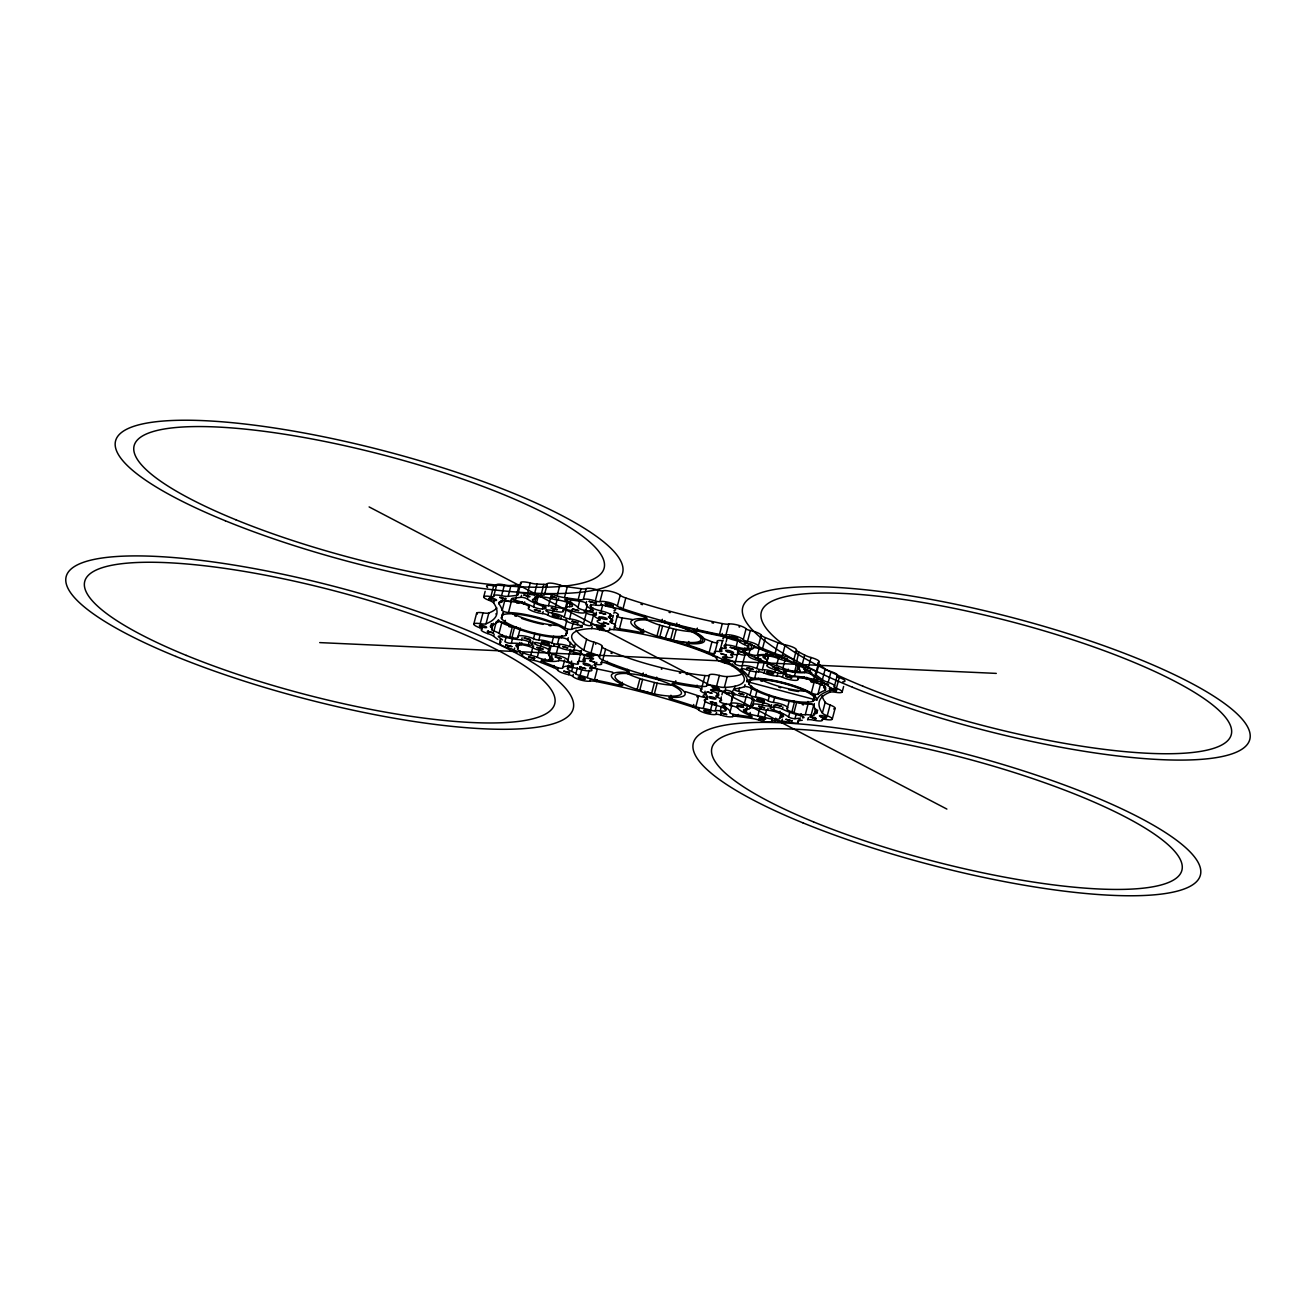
<?xml version="1.0" encoding="UTF-8"?>
<svg xmlns="http://www.w3.org/2000/svg" width="1316" height="1316" viewBox="0 0 1316 1316"><rect width="100%" height="100%" fill="white"/><g stroke="black" fill="none" stroke-linecap="round" stroke-linejoin="round"><path stroke-width="1.5" d="M750.91 678.546L750.383 680.569A9.557 2.122 14.6 0 0 749.89 681.112L749.034 683.448A9.557 2.122 14.6 0 0 749.084 684.139A34.265 7.583 14.6 0 0 778.99 697.974A34.265 7.583 14.6 0 0 813.091 701.214A9.557 2.122 14.6 0 0 813.617 700.704A190.425 42.194 14.6 0 1 814.555 698.154L815.262 695.44M502.383 615.296L501.445 617.846A9.557 2.122 14.6 0 0 501.544 618.52A34.265 7.583 14.6 0 0 531.796 632.354A34.265 7.583 14.6 0 0 565.617 635.431A9.557 2.122 14.6 0 0 566.11 634.888A94.818 21.007 14.6 0 1 566.966 632.552A9.557 2.122 14.6 0 0 566.916 631.861A34.265 7.583 14.6 0 0 537.01 618.026A34.265 7.583 14.6 0 0 502.909 614.786A9.557 2.122 14.6 0 0 502.383 615.296A190.425 42.194 14.6 0 1 501.445 617.846L502.515 613.782M497.81 639.477L493.615 636.237A9.557 2.122 14.6 0 0 487.792 633.588A9.557 2.122 14.6 0 1 481.705 629.262A3.816 0.855 14.6 0 0 479.6 627.65A9.557 2.122 14.6 0 1 473.793 624.113L476.606 613.289M473.793 624.113A9.557 2.122 14.6 0 1 480.192 623.685A9.557 2.122 14.6 0 0 486.015 623.8A184.684 40.911 14.6 0 0 493.615 602.925A9.557 2.122 14.6 0 0 488.746 600.195A9.557 2.122 14.6 0 1 483.762 596.74L485.16 591.328M480.192 623.685L483.005 612.861A9.557 2.122 14.6 0 0 488.845 612.976A184.684 40.911 14.6 0 0 496.905 608.008M479.6 627.65L480.126 625.61M488.746 600.195L489.272 598.155M481.705 629.262L482.248 627.239M483.762 596.74A9.557 2.122 14.6 0 1 490.884 596.641L493.697 585.817A3.816 0.855 14.6 0 0 496.527 585.505A9.557 2.122 14.6 0 1 504.406 584.88A9.557 2.122 14.6 0 0 510.953 585.521L519.277 584.617A9.557 2.122 14.6 0 0 520.527 584.32M486.015 623.8L488.845 612.976M490.884 596.641A3.816 0.855 14.6 0 0 493.697 596.329L496.527 585.505M493.615 602.925L494.158 600.886M487.792 633.588L488.499 630.89M575.108 644.462L574.582 646.501A3.816 0.855 14.6 0 1 573.776 647.291A3.816 0.855 14.6 0 1 569.499 646.386A9.557 2.122 14.6 0 0 557.458 644.166A3.816 0.855 14.6 0 1 551.93 642.981A9.557 2.122 14.6 0 0 538.836 639.987A3.816 0.855 14.6 0 1 533.506 638.737A9.557 2.122 14.6 0 0 522.847 635.776A9.557 2.122 14.6 0 0 518.043 636.862A9.557 2.122 14.6 0 1 511.842 637.75L509.637 637.339A9.557 2.122 14.6 0 1 499.011 633.424A9.557 2.122 14.6 0 0 493.911 630.973A3.816 0.855 14.6 0 1 491.789 629.361A9.557 2.122 14.6 0 0 491.329 627.518A9.557 2.122 14.6 0 1 490.917 625.676L491.444 623.636M491.329 627.518L492.2 624.146M491.789 629.361L493.385 623.258M582.165 625.067L581.639 627.09A94.818 21.007 14.6 0 0 571.489 629.328A3.816 0.855 14.6 0 1 568.446 629.147A3.816 0.855 14.6 0 1 564.926 627.896A38.082 8.439 14.6 0 0 508.486 612.549A3.816 0.855 14.6 0 1 504.571 611.759A3.816 0.855 14.6 0 1 502.202 610.427A190.425 42.194 14.6 0 0 498.896 603.748L499.422 601.708M493.697 596.329A9.557 2.122 14.6 0 1 501.577 595.704L504.406 584.88M498.896 603.748A9.557 2.122 14.6 0 1 500.458 602.415L500.985 600.392M493.911 630.973L496.379 621.497M500.458 602.415A9.557 2.122 14.6 0 0 502.07 601.132L502.597 599.109M493.615 636.237L494.142 634.213M490.917 625.676A190.425 42.194 14.6 0 0 498.073 621.777L498.6 619.737M502.202 610.427L504.67 600.951M502.07 601.132A3.816 0.855 14.6 0 1 504.883 600.82L505.591 598.106M501.544 618.52L503.09 612.582M502.909 614.786L503.436 612.763M501.577 595.704A9.557 2.122 14.6 0 0 508.14 596.345L510.953 585.521M499.011 633.424L501.824 622.6A9.557 2.122 14.6 0 0 497.547 620.445M517.32 651.765L514.145 650.071A9.557 2.122 14.6 0 0 507.828 647.686A9.557 2.122 14.6 0 1 500.162 642.833A9.557 2.122 14.6 0 0 499.866 641.007L500.409 638.984M574.582 646.501A94.818 21.007 14.6 0 1 567.706 639.74A3.816 0.855 14.6 0 0 565.074 638.408A3.816 0.855 14.6 0 0 561.34 637.734A38.082 8.439 14.6 0 1 504.653 623.06L505.36 620.362M504.883 600.82A9.557 2.122 14.6 0 0 510.707 601.28L511.25 599.241M500.162 642.833L500.689 640.793M502.548 639.938L498.501 636.812A3.816 0.855 14.6 0 1 502.219 636.5L502.564 635.151M508.486 612.549L511.299 601.725A38.082 8.439 14.6 0 1 523.061 602.81M508.14 596.345L516.464 595.441L519.277 584.617M544.61 608.716L542.537 608.93A5.741 1.267 14.6 0 1 533.572 606.906A27.554 6.103 14.6 0 0 515.395 600.293L516.267 596.905M532.931 641.254L532.223 643.968A5.741 1.267 14.6 0 1 528.325 644.873A27.554 6.103 14.6 0 0 511.315 643.36A3.816 0.855 14.6 0 1 507.976 642.932A3.816 0.855 14.6 0 1 504.883 641.682L506.298 636.27M516.464 595.441A9.557 2.122 14.6 0 0 517.912 594.092L520.725 583.268A9.557 2.122 14.6 0 1 530.266 582.972A9.557 2.122 14.6 0 0 537.043 584.057L543.821 584.37A9.557 2.122 14.6 0 0 547.324 583.745A9.557 2.122 14.6 0 1 559.909 585.044A9.557 2.122 14.6 0 0 567.328 586.804L580.998 588.713A9.557 2.122 14.6 0 0 586.13 588.597A9.557 2.122 14.6 0 1 598.106 590.127A3.816 0.855 14.6 0 0 602.777 590.785A9.557 2.122 14.6 0 1 611.693 591.608A9.557 2.122 14.6 0 1 620.198 595.21A9.557 2.122 14.6 0 0 625.807 597.974A184.684 40.911 14.6 0 0 722.32 623.603A9.557 2.122 14.6 0 0 728.784 624.047A9.557 2.122 14.6 0 1 738.177 625.182A9.557 2.122 14.6 0 1 746.073 628.818A3.816 0.855 14.6 0 0 750.35 630.529A9.557 2.122 14.6 0 1 761.224 635.085A9.557 2.122 14.6 0 0 765.386 637.651L777.92 642.702A9.557 2.122 14.6 0 0 785.191 644.84A9.557 2.122 14.6 0 1 796.427 649.874A9.557 2.122 14.6 0 0 798.911 652.078L804.685 655.105A9.557 2.122 14.6 0 0 811.001 657.49A9.557 2.122 14.6 0 1 818.651 662.343A9.557 2.122 14.6 0 0 818.947 664.169L816.134 674.993L822.385 679.763A9.557 2.122 14.6 0 0 828.208 682.412A9.557 2.122 14.6 0 1 834.295 686.738A3.816 0.855 14.6 0 0 836.4 688.35A9.557 2.122 14.6 0 1 842.207 691.887L843.622 686.475M501.824 622.6A9.557 2.122 14.6 0 0 512.45 626.515L509.637 637.339A23.737 5.264 14.6 0 0 511.842 637.75L514.671 626.91M507.828 647.686L508.354 645.663M515.395 600.293A3.816 0.855 14.6 0 1 512.533 598.237L521.021 597.316L521.547 595.293M511.315 643.36L512.895 637.273M522.419 601.84L522.057 603.189A9.557 2.122 14.6 0 0 510.707 601.28M524.673 601.905L524.146 603.929A9.557 2.122 14.6 0 1 528.687 607.663A9.557 2.122 14.6 0 0 531.911 610.871A9.557 2.122 14.6 0 0 542.653 613.601A3.816 0.855 14.6 0 1 547.884 615.148A9.557 2.122 14.6 0 0 560.649 619.014A3.816 0.855 14.6 0 1 565.979 620.724A9.557 2.122 14.6 0 0 577.379 624.722A3.816 0.855 14.6 0 1 581.508 626.038A3.816 0.855 14.6 0 1 581.639 627.09M517.912 594.092A9.557 2.122 14.6 0 1 527.436 593.796L530.266 582.972M514.145 650.071L514.671 648.048M545.778 605.969L545.071 608.666A5.741 1.267 14.6 0 0 542.455 606.051A27.554 6.103 14.6 0 1 527.436 599.043L527.963 597.02M518.043 636.862L520.346 628.061M519.82 651.058L519.524 650.894A9.557 2.122 14.6 0 1 517.764 648.525A9.557 2.122 14.6 0 0 516.941 646.732L517.649 644.018M517.764 648.525L518.817 644.462M528.687 607.663L529.213 605.623M519.902 642.537L519.376 644.56A9.557 2.122 14.6 0 0 516.941 646.732M502.219 636.5A27.554 6.103 14.6 0 0 521.58 639.856L522.107 637.816M521.778 642.685L521.251 644.708A23.737 5.264 14.6 0 0 519.376 644.56L521.251 644.708A9.557 2.122 14.6 0 1 533.095 648.015A9.557 2.122 14.6 0 0 539.478 650.318A10.512 2.336 14.6 0 1 549.085 655.335A9.557 2.122 14.6 0 0 551.091 657.441A9.557 2.122 14.6 0 1 550.828 660.188L549.216 660.171A9.557 2.122 14.6 0 1 537.29 657.358A9.557 2.122 14.6 0 0 530.71 655.302A9.557 2.122 14.6 0 1 522.896 652.654L522.797 652.604M527.436 593.796A9.557 2.122 14.6 0 0 534.23 594.881L537.043 584.057M520.445 651.058L519.919 653.098A9.557 2.122 14.6 0 1 522.386 655.302A9.557 2.122 14.6 0 0 533.622 660.336A9.557 2.122 14.6 0 1 540.909 662.474L553.444 667.525A9.557 2.122 14.6 0 1 557.589 670.091A9.557 2.122 14.6 0 0 568.463 674.631A3.816 0.855 14.6 0 1 572.756 676.358A9.557 2.122 14.6 0 0 580.652 679.994A9.557 2.122 14.6 0 0 590.045 681.129A9.557 2.122 14.6 0 1 596.51 681.573A184.684 40.911 14.6 0 1 693.006 707.202A9.557 2.122 14.6 0 1 698.631 709.949A9.557 2.122 14.6 0 0 707.12 713.568A9.557 2.122 14.6 0 0 716.036 714.391A3.816 0.855 14.6 0 1 720.707 715.049A9.557 2.122 14.6 0 0 732.683 716.578A9.557 2.122 14.6 0 1 737.815 716.463L751.502 718.371A9.557 2.122 14.6 0 1 758.921 720.132A9.557 2.122 14.6 0 0 771.505 721.431A9.557 2.122 14.6 0 1 775.009 720.806L781.77 721.119A9.557 2.122 14.6 0 1 788.564 722.204A9.557 2.122 14.6 0 0 798.088 721.908A9.557 2.122 14.6 0 1 799.536 720.559L800.243 717.845M571.687 602.284L571.16 604.324A9.557 2.122 14.6 0 1 569.548 606.709A9.557 2.122 14.6 0 0 566.505 607.466A10.512 2.336 14.6 0 1 555.27 606.956A9.557 2.122 14.6 0 0 548.476 605.755A9.557 2.122 14.6 0 1 536.533 602.744L534.888 601.955A9.557 2.122 14.6 0 1 534.312 599.01L534.855 596.971M533.572 606.906L536.286 596.543M534.312 599.01A9.557 2.122 14.6 0 0 536.188 597.908L536.714 595.885M522.386 655.302L522.913 653.279M538.112 596.658L536.533 602.744A23.737 5.264 14.6 0 1 534.888 601.955M534.23 594.881L540.991 595.194L543.821 584.37M528.325 644.873L529.558 640.135M530.414 642.603L530.726 640.415M540.991 595.194A9.557 2.122 14.6 0 0 544.495 594.569L547.324 583.745M533.506 638.737L534.921 633.325M542.455 606.051L542.817 604.686M542.537 608.93L543.113 606.232M530.71 655.302L533.013 646.501M533.095 648.015L533.622 645.991M542.653 613.601L543.179 611.562M533.622 660.336L534.148 658.296M538.836 639.987L540.251 634.575M548.476 605.755L550.762 596.954M536.188 597.908A9.557 2.122 14.6 0 1 539.198 596.822L543.163 597.003A9.557 2.122 14.6 0 1 551.355 598.599L552.062 595.901M547.884 615.148L548.591 612.45M537.29 657.358L539.395 649.249M534.444 643.573A4.787 1.053 14.6 0 1 535.546 642.57A4.787 1.053 14.6 0 1 541.057 643.82L541.583 641.78M539.478 650.318L540.021 648.278M549.693 653.032L549.298 652.818A5.741 1.267 14.6 0 1 548.443 651.223A9.557 2.122 14.6 0 0 540.777 646.271L541.649 642.882M566.571 603.55L564.975 609.637L566.193 609.703A5.741 1.267 14.6 0 1 572.016 610.937A9.557 2.122 14.6 0 0 584.995 612.335A7.649 1.694 14.6 0 1 589.223 611.94L589.65 612.006A4.787 1.053 14.6 0 1 595.21 613.618A4.787 1.053 14.6 0 1 595.704 615.049A9.557 2.122 14.6 0 0 598.566 618.717A3.816 0.855 14.6 0 1 599.356 620.214A9.557 2.122 14.6 0 0 603.09 624.606A3.816 0.855 14.6 0 1 605.376 626.202A3.816 0.855 14.6 0 1 601.313 625.857A9.557 2.122 14.6 0 0 590.851 625.38A3.816 0.855 14.6 0 1 587.479 625.396A3.816 0.855 14.6 0 1 583.531 623.718A9.557 2.122 14.6 0 0 569.581 618.865A3.816 0.855 14.6 0 1 564.235 617.155A9.557 2.122 14.6 0 0 552.243 613.075L553.131 609.686M544.495 594.569A9.557 2.122 14.6 0 1 557.079 595.868L559.909 585.044M546.995 610.032A7.649 1.694 14.6 0 1 553.641 610.904L554.168 608.88M540.909 662.474L541.616 659.76M555.27 606.956L557.211 599.52M551.355 598.599A9.557 2.122 14.6 0 0 558.132 600.08L558.658 598.056M572.131 663.971L571.605 666.011A27.554 6.103 14.6 0 0 562.574 668.067A3.816 0.855 14.6 0 1 556.865 667.327L544.067 662.178A3.816 0.855 14.6 0 1 542.505 660.994A3.816 0.855 14.6 0 1 544.66 660.797L545.186 658.773M548.443 651.223L549.858 645.811M549.265 652.802L551.207 645.366M551.93 642.981L553.691 636.22M549.085 655.335L549.611 653.312M557.079 595.868A9.557 2.122 14.6 0 0 564.498 597.629L567.328 586.804M550.285 656.125L549.216 660.171A23.737 5.264 14.6 0 0 550.828 660.188L551.881 656.125M541.057 643.82A9.557 2.122 14.6 0 0 553.658 646.255L554.184 644.231M560.649 619.014L561.356 616.316M551.091 657.441L551.799 654.726M553.641 610.904A9.557 2.122 14.6 0 0 563.248 610.542L563.774 608.518M592.661 607.548L592.134 609.571A5.741 1.267 14.6 0 1 590.144 611.117L585.834 610.525A5.741 1.267 14.6 0 1 577.938 607.663A27.554 6.103 14.6 0 0 566.489 600.82L567.196 598.106M566.505 607.466L567.92 602.054M564.235 617.155L566.538 608.37M557.458 644.166L559.218 637.388M571.062 662.754L570.799 662.655A7.649 1.694 14.6 0 1 567.558 660.27A9.557 2.122 14.6 0 0 555.928 655.138L558.395 645.663M570.535 600.836L569.844 603.55A23.737 5.264 14.6 0 1 571.16 604.324L569.844 603.55A9.557 2.122 14.6 0 0 558.132 600.08M553.444 667.525L553.97 665.501M561.34 637.734L561.866 635.71M565.979 620.724L566.522 618.701M569.548 606.709L570.437 603.337M553.658 646.255A3.816 0.855 14.6 0 1 559.185 647.439L559.711 645.399M564.926 627.896L566.851 620.445M544.66 660.797A27.554 6.103 14.6 0 0 558.626 660.714L559.152 658.674M569.581 618.865L571.868 610.065M565.617 635.431L566.851 630.693M572.016 610.937L572.542 608.913M567.673 629.854L566.11 634.888L566.966 632.552M557.589 670.091L558.116 668.067M567.706 639.74L568.232 637.717M564.498 597.629L578.185 599.537L580.998 588.713M571.489 629.328L573.085 623.241M577.938 607.663L579.698 600.886M562.574 668.067L564.696 659.958M569.499 646.386L570.552 642.323M567.459 662.343L570.371 649.446A7.649 1.694 14.6 0 0 573.595 651.815L574.105 652.029A4.787 1.053 14.6 0 0 580.948 653.246M578.185 599.537A9.557 2.122 14.6 0 0 583.317 599.422L586.13 588.597M577.379 624.722L578.086 622.024M568.578 665.09L567.87 667.804A9.557 2.122 14.6 0 0 571.621 671.407A9.557 2.122 14.6 0 1 575.816 673.808A3.816 0.855 14.6 0 0 580.093 675.536A9.557 2.122 14.6 0 1 587.216 677.674A9.557 2.122 14.6 0 0 594.487 679.846A190.425 42.194 14.6 0 1 619.342 685.192A3.816 0.855 14.6 0 0 622.567 685.439A3.816 0.855 14.6 0 0 621.761 684.304L622.287 682.28M569.367 665.518L568.841 667.541A23.737 5.264 14.6 0 0 567.87 667.804L568.841 667.541A9.557 2.122 14.6 0 1 579.895 669.219A9.557 2.122 14.6 0 0 590.144 670.979A9.557 2.122 14.6 0 0 590.44 668.528L590.966 666.488M559.185 647.439A9.557 2.122 14.6 0 0 573.891 650.186L574.418 648.146M592.134 609.571A27.554 6.103 14.6 0 1 586.081 603.518L586.607 601.478M571.605 666.011A5.741 1.267 14.6 0 0 570.963 663.774L571.67 661.06M573.611 653.624L573.167 652.703M568.463 674.631L569.17 671.933M584.995 612.335L585.702 609.637M585.834 610.525L587.43 604.439M583.531 623.718L586.344 612.894A9.557 2.122 14.6 0 0 584.074 611.298M571.621 671.407L572.855 666.669M590.785 604.258L590.884 606.972A9.557 2.122 14.6 0 0 601.099 610.953A9.557 2.122 14.6 0 1 610.723 614.457A9.557 2.122 14.6 0 1 609.324 616.628A3.816 0.855 14.6 0 0 609.637 617.961A9.557 2.122 14.6 0 1 610.64 621.3A3.816 0.855 14.6 0 0 611.43 622.797A9.557 2.122 14.6 0 1 614.605 626.416A3.816 0.855 14.6 0 0 615.197 627.567A3.816 0.855 14.6 0 0 619.441 628.818A94.818 21.007 14.6 0 1 640.892 632.486A3.816 0.855 14.6 0 0 643.771 632.585A3.816 0.855 14.6 0 0 642.718 631.433A38.082 8.439 14.6 0 1 645.613 618.783L646.14 616.76M572.756 676.358L573.283 674.335M591.41 604.932L590.884 606.972A23.737 5.264 14.6 0 1 590.259 606.298A9.557 2.122 14.6 0 1 595.753 605.146A9.557 2.122 14.6 0 0 600.787 605.179A3.816 0.855 14.6 0 1 605.475 605.837A9.557 2.122 14.6 0 0 612.746 607.531A9.557 2.122 14.6 0 1 620.181 609.259A190.425 42.194 14.6 0 0 644.198 616.891A3.816 0.855 14.6 0 1 647.011 618.24A3.816 0.855 14.6 0 1 645.613 618.783M590.144 611.117L591.197 607.054M571.292 662.853A4.787 1.053 14.6 0 0 576.803 664.152A4.787 1.053 14.6 0 0 578.168 663.231L579.747 657.145M580.109 655.779L581.557 650.334M575.816 673.808L577.395 667.722M583.317 599.422A9.557 2.122 14.6 0 1 595.293 600.951L598.106 590.127M732.732 663.873L732.206 665.912A89.077 19.74 14.6 0 1 724.376 687.413A9.557 2.122 14.6 0 1 716.562 686.261A9.557 2.122 14.6 0 0 706.643 685.8A9.557 2.122 14.6 0 1 702.152 686.393A89.077 19.74 14.6 0 1 602.777 660.023A9.557 2.122 14.6 0 1 599.471 657.358A9.557 2.122 14.6 0 0 590.999 652.933A9.557 2.122 14.6 0 1 583.794 650.088L586.607 639.263A89.077 19.74 14.6 0 1 576.03 630.101M595.753 605.146L596.444 602.432M590.851 625.38L593.68 614.556A9.557 2.122 14.6 0 1 595.605 613.766M579.895 669.219L580.603 666.505M578.168 663.231A9.557 2.122 14.6 0 1 582.955 661.586L584.732 654.809M583.794 650.088A89.077 19.74 14.6 0 1 591.624 628.587L592.151 626.564M580.093 675.536L581.688 669.449M595.704 615.049L596.411 612.335M595.293 600.951A3.816 0.855 14.6 0 0 599.964 601.609L602.777 590.785M582.955 661.586A3.816 0.855 14.6 0 0 584.6 660.731L585.143 658.707M600.787 605.179L601.33 603.156M598.566 618.717L599.093 616.694M601.099 610.953L602.695 604.866M599.356 620.214L599.882 618.191M584.6 660.731A9.557 2.122 14.6 0 1 590.604 658.921A3.816 0.855 14.6 0 0 593.549 658.724A3.816 0.855 14.6 0 0 589.963 657.029L590.489 655.006M590.999 652.933L593.812 642.093A9.557 2.122 14.6 0 1 586.607 639.263M590.604 658.921L591.312 656.223M591.624 628.587A9.557 2.122 14.6 0 1 599.438 629.739L600.145 627.041M605.475 605.837L606.183 603.139M587.216 677.674L589.157 670.222M601.313 625.857L602.004 623.142M590.44 668.528A3.816 0.855 14.6 0 1 591.591 667.574L592.118 665.534M603.09 624.606L603.797 621.909M590.045 681.129L590.571 679.105M591.591 667.574A9.557 2.122 14.6 0 0 594.618 665.304L595.145 663.28M594.618 665.304A3.816 0.855 14.6 0 1 596.263 664.448L596.79 662.425M609.324 616.628L610.032 613.93M599.471 657.358L602.284 646.534A9.557 2.122 14.6 0 0 593.812 642.093M609.637 617.961L610.344 615.263M612.746 607.531L613.453 604.817M594.487 679.846L597.316 669.005A190.425 42.194 14.6 0 1 612.795 672.246M610.64 621.3L611.167 619.26M599.438 629.739A9.557 2.122 14.6 0 0 609.357 630.2L609.884 628.16M611.43 622.797L611.956 620.757M612.664 618.059L613.371 615.345M613.898 613.322L614.243 611.973A9.557 2.122 14.6 0 1 617.418 615.592A3.816 0.855 14.6 0 0 618.026 616.743A3.816 0.855 14.6 0 0 622.254 617.977A94.818 21.007 14.6 0 1 632.782 619.606M596.51 681.573L597.036 679.55M596.263 664.448A9.557 2.122 14.6 0 0 601.28 663.001L601.807 660.977M602.777 660.023L605.607 649.199A9.557 2.122 14.6 0 1 602.284 646.534M816.134 674.993A9.557 2.122 14.6 0 1 815.838 673.167A9.557 2.122 14.6 0 0 808.172 668.314A9.557 2.122 14.6 0 1 801.855 665.929L796.279 663.001A9.557 2.122 14.6 0 1 793.614 660.698A9.557 2.122 14.6 0 0 782.378 655.664A9.557 2.122 14.6 0 1 775.091 653.526L762.556 648.475A9.557 2.122 14.6 0 1 758.411 645.909A9.557 2.122 14.6 0 0 747.537 641.369A3.816 0.855 14.6 0 1 743.244 639.642A9.557 2.122 14.6 0 0 735.348 636.006A9.557 2.122 14.6 0 0 725.955 634.871A9.557 2.122 14.6 0 1 719.49 634.427A184.684 40.911 14.6 0 1 622.994 608.798A9.557 2.122 14.6 0 1 617.369 606.051L620.198 595.21M609.357 630.2A9.557 2.122 14.6 0 1 613.848 629.607L614.391 627.567M614.605 626.416L615.131 624.393M615.296 623.718L617.418 615.592M620.181 609.259L620.708 607.235M621.761 684.304A38.082 8.439 14.6 0 1 627.781 672.492A3.816 0.855 14.6 0 0 629.41 672.048A3.816 0.855 14.6 0 0 626.975 670.732A94.818 21.007 14.6 0 1 606.857 663.379L607.383 661.356M622.994 608.798L625.807 597.974M619.441 628.818L622.254 617.977M619.342 685.192L620.05 682.494M626.975 670.732L627.321 669.383M627.781 672.492L628.308 670.453M644.198 616.891L644.56 615.526M640.892 632.486L641.599 629.772M642.718 631.433L643.244 629.41M637.109 689.42A34.265 7.583 14.6 0 1 615.164 675.947A34.265 7.583 14.6 0 1 642.553 675.667A9.557 2.122 14.6 0 1 645.399 676.358A94.818 21.007 14.6 0 0 656.19 679.221A9.557 2.122 14.6 0 1 659.003 680.027A34.265 7.583 14.6 0 1 681.375 693.532A34.265 7.583 14.6 0 1 654.365 693.993A9.557 2.122 14.6 0 1 651.634 693.335A190.425 42.194 14.6 0 0 639.79 690.193A9.557 2.122 14.6 0 1 637.109 689.42L639.938 678.579A34.265 7.583 14.6 0 1 626.58 673.2M642.553 675.667L643.244 672.953M639.938 678.579A9.557 2.122 14.6 0 0 642.603 679.369L639.79 690.193L651.634 693.335L654.447 682.51A9.557 2.122 14.6 0 0 657.178 683.168A34.265 7.583 14.6 0 0 673.858 685.274M645.399 676.358L645.942 674.335M656.997 635.973A34.265 7.583 14.6 0 1 634.625 622.468A34.265 7.583 14.6 0 1 661.635 622.007A9.557 2.122 14.6 0 1 664.366 622.665A190.425 42.194 14.6 0 0 676.21 625.807A9.557 2.122 14.6 0 1 678.891 626.58A34.265 7.583 14.6 0 1 700.836 640.053A34.265 7.583 14.6 0 1 673.447 640.333A9.557 2.122 14.6 0 1 670.601 639.642A94.818 21.007 14.6 0 0 659.81 636.78A9.557 2.122 14.6 0 1 656.997 635.973L659.81 625.149A34.265 7.583 14.6 0 1 646.37 619.77M661.635 622.007L662.343 619.31M662.639 625.955L659.81 636.78L670.601 639.642L673.414 628.818L662.639 625.955A9.557 2.122 14.6 0 1 659.81 625.149M664.893 620.626L664.366 622.665L676.21 625.807L676.918 623.093M656.717 677.181L655.845 679.138M654.365 693.993L657.178 683.168M659.003 680.027L659.365 678.678M673.447 640.333L676.276 629.509A34.265 7.583 14.6 0 0 695.062 631.729M678.891 626.58L679.418 624.557M726.268 707.679L725.741 709.702A9.557 2.122 14.6 0 1 720.247 710.854A9.557 2.122 14.6 0 0 715.213 710.821A3.816 0.855 14.6 0 1 710.525 710.163A9.557 2.122 14.6 0 0 703.254 708.469A9.557 2.122 14.6 0 1 695.819 706.741A190.425 42.194 14.6 0 0 671.802 699.109A3.816 0.855 14.6 0 1 668.989 697.76A3.816 0.855 14.6 0 1 670.387 697.217A38.082 8.439 14.6 0 0 673.282 684.567L673.808 682.527M670.387 697.217L670.913 695.193M673.282 684.567A3.816 0.855 14.6 0 1 672.229 683.415A3.816 0.855 14.6 0 1 675.108 683.514L675.799 680.8M671.802 699.109L672.328 697.085M726.087 645.449L725.56 647.472A3.816 0.855 14.6 0 1 724.409 648.426A9.557 2.122 14.6 0 0 721.382 650.696A3.816 0.855 14.6 0 1 719.737 651.552A9.557 2.122 14.6 0 0 714.72 652.999A3.816 0.855 14.6 0 1 713.453 653.657A3.816 0.855 14.6 0 1 709.143 652.621A94.818 21.007 14.6 0 0 689.025 645.268A3.816 0.855 14.6 0 1 686.59 643.952A3.816 0.855 14.6 0 1 688.219 643.508L688.745 641.484M689.025 645.268L689.732 642.553M688.219 643.508A38.082 8.439 14.6 0 0 694.239 631.696L694.766 629.657M694.239 631.696A3.816 0.855 14.6 0 1 693.433 630.561A3.816 0.855 14.6 0 1 696.658 630.808L697.365 628.094M675.108 683.514A94.818 21.007 14.6 0 0 696.559 687.182L697.085 685.159M693.006 707.202L693.713 704.488M709.143 652.621L711.956 641.797A94.818 21.007 14.6 0 0 704.718 638.967M695.819 706.741L698.648 695.917A190.425 42.194 14.6 0 0 685.241 691.558M725.642 707.005L725.116 709.028A23.737 5.264 14.6 0 1 725.741 709.702L725.116 709.028A9.557 2.122 14.6 0 0 714.901 705.047A9.557 2.122 14.6 0 1 705.277 701.543A9.557 2.122 14.6 0 1 706.676 699.372A3.816 0.855 14.6 0 0 706.363 698.039A9.557 2.122 14.6 0 1 705.36 694.7A3.816 0.855 14.6 0 0 704.57 693.203A9.557 2.122 14.6 0 1 701.395 689.584L701.938 687.561M702.152 686.393L704.965 675.569A9.557 2.122 14.6 0 0 709.456 674.976A9.557 2.122 14.6 0 1 719.391 675.437A9.557 2.122 14.6 0 0 727.205 676.572A89.077 19.74 14.6 0 0 743.079 673.66M698.631 709.949L699.158 707.926M732.206 665.912A9.557 2.122 14.6 0 0 725.001 663.067A9.557 2.122 14.6 0 1 716.529 658.642A9.557 2.122 14.6 0 0 713.223 655.977L713.749 653.953M714.72 652.999L717.533 642.175A9.557 2.122 14.6 0 1 722.566 640.711A3.816 0.855 14.6 0 0 723.076 640.777M719.49 634.427L722.32 623.603M704.57 693.203L705.096 691.18M706.643 685.8L709.456 674.976M705.36 694.7L705.886 692.677M696.658 630.808A190.425 42.194 14.6 0 0 721.513 636.154L722.221 633.457M703.254 708.469L705.195 701.033M705.54 699.668L706.067 697.644A9.557 2.122 14.6 0 1 698.648 695.917M716.529 658.642L717.055 656.602M706.363 698.039L707.07 695.325M706.676 699.372L707.366 696.658M719.737 651.552L720.444 648.837M720.625 648.163L721.859 643.425M722.023 642.751L722.566 640.711M721.382 650.696L722.089 647.982M725.955 634.871L728.784 624.047M726.251 703.978L726.317 703.994A4.787 1.053 14.6 0 1 720.79 702.382A4.787 1.053 14.6 0 1 720.296 700.951A9.557 2.122 14.6 0 0 717.434 697.283A3.816 0.855 14.6 0 1 716.644 695.786A9.557 2.122 14.6 0 0 712.91 691.394L713.617 688.679M724.409 648.426L725.823 643.014M726.185 641.665L727.057 638.276M712.91 691.394A3.816 0.855 14.6 0 1 710.624 689.798A3.816 0.855 14.6 0 1 714.687 690.143L715.23 688.12M748.837 645.498L748.08 648.212A9.557 2.122 14.6 0 0 744.379 644.593A9.557 2.122 14.6 0 1 740.184 642.192A3.816 0.855 14.6 0 0 735.907 640.464A9.557 2.122 14.6 0 1 728.784 638.326L729.311 636.302M716.562 686.261L719.391 675.437M710.525 710.163L712.285 703.386M781.556 672.427A4.787 1.053 14.6 0 1 780.454 673.43A4.787 1.053 14.6 0 1 774.943 672.18A9.557 2.122 14.6 0 0 762.342 669.745A3.816 0.855 14.6 0 1 756.815 668.561A9.557 2.122 14.6 0 0 742.109 665.814A3.816 0.855 14.6 0 1 737.75 665.271A3.816 0.855 14.6 0 1 734.97 663.626A9.557 2.122 14.6 0 0 726.037 658.971A3.816 0.855 14.6 0 1 722.451 657.276A3.816 0.855 14.6 0 1 725.396 657.079L725.955 655.204M725.001 663.067L725.527 661.043M726.037 658.971L726.745 656.256M716.644 695.786L717.171 693.746M714.901 705.047L715.427 703.024M717.434 697.283L718.668 692.545M715.213 710.821L716.792 704.718M716.036 714.391L716.562 712.367M725.396 657.079A9.557 2.122 14.6 0 0 731.4 655.269L731.926 653.246M735.907 640.464L736.598 637.75M720.296 700.951L721.349 696.888M721.875 694.864L722.418 692.841M724.376 687.413L727.205 676.572M731.4 655.269A3.816 0.855 14.6 0 1 733.045 654.414L733.571 652.391M725.56 647.472A9.557 2.122 14.6 0 1 725.856 645.021A9.557 2.122 14.6 0 1 736.105 646.781L737.865 640.02M714.687 690.143A9.557 2.122 14.6 0 0 725.149 690.62L725.675 688.597M720.247 710.854L721.481 706.116M720.707 715.049L721.415 712.351M740.184 642.192L740.711 640.152M729.475 705.376L730.117 705.475A5.741 1.267 14.6 0 1 738.062 708.337A27.554 6.103 14.6 0 0 749.511 715.18A3.816 0.855 14.6 0 1 751.156 716.381A3.816 0.855 14.6 0 1 749.084 716.595L735.118 714.654A3.816 0.855 14.6 0 1 729.919 712.482A27.554 6.103 14.6 0 0 723.866 706.429L724.392 704.389M734.97 663.626L738.358 650.746M726.218 703.534L725.856 704.883A5.741 1.267 14.6 0 0 723.866 706.429M743.244 639.642L746.073 628.818M744.379 644.593L745.086 641.895M769.366 705.935A4.787 1.053 14.6 0 0 769.103 704.57A4.787 1.053 14.6 0 0 763.757 702.925A9.557 2.122 14.6 0 1 751.765 698.845A3.816 0.855 14.6 0 0 746.419 697.135A9.557 2.122 14.6 0 1 732.469 692.282L733.012 690.242M730.166 705.475L730.693 703.435M731.4 700.737L732.453 696.674M732.798 695.325L732.979 694.651A5.741 1.267 14.6 0 1 735.118 695.045M817.631 710.229L817.104 712.252A9.557 2.122 14.6 0 1 815.542 713.585A9.557 2.122 14.6 0 0 813.93 714.868A3.816 0.855 14.6 0 1 811.117 715.18A9.557 2.122 14.6 0 0 805.293 714.72A9.557 2.122 14.6 0 1 793.943 712.811L791.854 712.071A9.557 2.122 14.6 0 1 787.313 708.337A9.557 2.122 14.6 0 0 784.089 705.129A9.557 2.122 14.6 0 0 773.347 702.399A3.816 0.855 14.6 0 1 768.116 700.852A9.557 2.122 14.6 0 0 755.351 696.986A3.816 0.855 14.6 0 1 750.021 695.276A9.557 2.122 14.6 0 0 738.621 691.278A3.816 0.855 14.6 0 1 734.493 689.962A3.816 0.855 14.6 0 1 734.361 688.91L735.068 686.195M744.395 649.989A27.554 6.103 14.6 0 0 753.426 647.933A3.816 0.855 14.6 0 1 759.135 648.673L771.933 653.822A3.816 0.855 14.6 0 1 773.495 655.006A3.816 0.855 14.6 0 1 771.341 655.204A27.554 6.103 14.6 0 0 757.374 655.286A5.741 1.267 14.6 0 1 748.969 653.822L745.037 652.226A5.741 1.267 14.6 0 1 744.395 649.989L744.938 647.966M726.383 703.994L726.745 704.044A7.649 1.694 14.6 0 0 731.005 703.665L733.818 692.841A7.649 1.694 14.6 0 1 729.607 693.219L729.064 693.154M747.537 641.369L750.35 630.529M745.037 652.226L745.728 649.528M729.919 712.482L731.861 705.047M742.109 665.814L744.922 654.99A9.557 2.122 14.6 0 1 749.265 654.907M825.79 687.626L825.083 690.324A190.425 42.194 14.6 0 0 817.927 694.223A3.816 0.855 14.6 0 1 815.097 694.19A3.816 0.855 14.6 0 1 811.347 692.94A38.082 8.439 14.6 0 0 754.66 678.266A3.816 0.855 14.6 0 1 750.926 677.592A3.816 0.855 14.6 0 1 748.294 676.26A94.818 21.007 14.6 0 0 741.418 669.499L741.944 667.475M747.866 645.745L747.159 648.459A9.557 2.122 14.6 0 1 736.105 646.781M738.621 691.278L739.493 687.89M781.293 672.213A7.649 1.694 14.6 0 0 775.223 669.729A9.557 2.122 14.6 0 1 767.557 664.777A5.741 1.267 14.6 0 0 766.735 663.198L765.698 662.655A5.741 1.267 14.6 0 0 760.072 660.862A9.557 2.122 14.6 0 1 748.442 655.73L750.021 649.775M732.683 716.578L733.209 714.539M741.418 669.499A3.816 0.855 14.6 0 1 742.224 668.709A3.816 0.855 14.6 0 1 746.501 669.614L747.027 667.59M753.426 647.933L753.953 645.893M738.062 708.337C732.502 702.876 752.686 710.081 738.621 706.347M734.361 688.91A94.818 21.007 14.6 0 0 744.511 686.672L745.037 684.649M737.815 716.463L738.342 714.44M748.294 676.26L749.89 670.173M758.411 645.909L761.224 635.085M750.087 679.385L749.034 683.448A94.818 21.007 14.6 0 0 749.89 681.112M749.084 684.139L750.597 678.398M731.005 703.665A9.557 2.122 14.6 0 1 743.984 705.063L746.106 696.937M746.419 697.135L746.945 695.111M757.374 655.286L759.316 647.85M745.547 708.979L744.84 711.676L746.156 712.45A9.557 2.122 14.6 0 0 757.868 715.92A9.557 2.122 14.6 0 1 764.645 717.401A9.557 2.122 14.6 0 0 772.837 718.997L772.969 719.013M817.104 712.252A190.425 42.194 14.6 0 1 813.798 705.573A3.816 0.855 14.6 0 0 811.429 704.241A3.816 0.855 14.6 0 0 807.514 703.451A38.082 8.439 14.6 0 1 751.074 688.104L751.617 686.08M747.225 708.386L746.156 712.45A23.737 5.264 14.6 0 1 744.84 711.676A9.557 2.122 14.6 0 1 746.452 709.291L746.978 707.251M750.021 695.276L751.946 687.824M756.815 668.561L759.118 659.777M754.66 678.266L756.601 670.815M762.556 648.475L765.386 637.651M760.072 660.862L760.697 658.757M746.501 669.614A9.557 2.122 14.6 0 0 758.542 671.834L759.069 669.811M751.765 698.845L752.291 696.806M746.452 709.291A9.557 2.122 14.6 0 0 749.495 708.534L750.021 706.495M750.235 706.33L753.13 698.237M749.511 715.18L750.219 712.466M765.879 653.114L765.172 655.812A9.557 2.122 14.6 0 0 764.909 658.559A9.557 2.122 14.6 0 1 766.915 660.665A10.512 2.336 14.6 0 0 776.522 665.682A9.557 2.122 14.6 0 1 782.905 667.985A9.557 2.122 14.6 0 0 794.749 671.292L796.624 671.44A9.557 2.122 14.6 0 0 799.059 669.268L799.75 666.57M751.025 706.363L750.975 706.363A5.741 1.267 14.6 0 0 752.752 705.458L754.331 699.372M764.909 658.559L765.961 654.513M762.342 669.745L764.464 661.619M755.351 696.986L757.111 690.209M767.475 653.114L766.784 655.829A23.737 5.264 14.6 0 0 765.172 655.812L766.784 655.829A9.557 2.122 14.6 0 1 778.71 658.642A9.557 2.122 14.6 0 0 785.29 660.698A9.557 2.122 14.6 0 1 793.104 663.346L796.476 665.106A9.557 2.122 14.6 0 1 798.236 667.475A9.557 2.122 14.6 0 0 799.059 669.268M751.502 718.371L752.028 716.332M766.915 660.665L768.495 654.578M758.542 671.834A3.816 0.855 14.6 0 1 764.07 673.019L764.596 670.995M766.735 663.198L767.261 661.158M767.606 659.81L768.676 655.746M767.557 664.777L768.083 662.738M771.341 655.204L771.867 653.164M757.868 715.92L759.99 707.794M775.091 653.526L777.92 642.702M749.495 708.534A10.512 2.336 14.6 0 1 760.73 709.044L761.257 707.021M752.752 705.458A9.557 2.122 14.6 0 1 762.359 705.096L763.066 702.382M758.921 720.132C758.427 714.983 774.055 721.497 759.348 718.404C766.636 720.477 765.172 720.675 759.332 718.01M763.757 702.925L764.283 700.902M775.223 669.729L775.766 667.705M774.943 672.18L775.65 669.482M776.522 665.682L778.628 657.572M778.71 658.642L779.417 655.927M768.116 700.852L769.531 695.44M764.645 717.401L766.586 709.949M760.73 709.044A9.557 2.122 14.6 0 0 767.524 710.245L768.05 708.222M764.07 673.019A9.557 2.122 14.6 0 0 777.164 676.013L777.871 673.315M782.378 655.664L785.191 644.84M771.637 704.619L770.929 707.334A5.741 1.267 14.6 0 0 773.545 709.949A27.554 6.103 14.6 0 1 788.564 716.957A3.816 0.855 14.6 0 0 791.59 718.223A3.816 0.855 14.6 0 0 794.979 718.684L799.042 718.273M773.347 702.399L774.762 696.986M782.905 667.985L785.027 659.859M785.29 660.698L785.817 658.674M771.39 707.284L773.463 707.07L774.121 705.031M773.545 709.949L774.598 705.902M777.164 676.013A3.816 0.855 14.6 0 1 782.494 677.263L783.201 674.549M784.303 670.009L783.777 672.032A5.741 1.267 14.6 0 1 787.675 671.127A27.554 6.103 14.6 0 0 804.685 672.64A3.816 0.855 14.6 0 1 808.024 673.068A3.816 0.855 14.6 0 1 811.117 674.318L817.499 679.188A3.816 0.855 14.6 0 1 813.781 679.5A27.554 6.103 14.6 0 0 794.42 676.144A5.741 1.267 14.6 0 1 785.8 673.545L784.139 672.295M771.505 721.431L772.031 719.408M785.8 673.545L786.672 670.157M787.675 671.127L788.202 669.104M775.009 720.806L775.716 718.108M780.01 711.232L779.467 713.256A23.737 5.264 14.6 0 1 781.112 714.045A9.557 2.122 14.6 0 1 781.688 716.99A9.557 2.122 14.6 0 0 779.812 718.092A9.557 2.122 14.6 0 1 776.802 719.178L776.193 719.161M793.614 660.698L796.427 649.874M779.812 718.092L781.046 713.354M781.474 712.696L781.112 714.045L779.582 713.305A9.557 2.122 14.6 0 0 767.524 710.245M802.431 717.878L803.336 717.779A3.816 0.855 14.6 0 0 800.605 715.707A27.554 6.103 14.6 0 1 782.428 709.094L782.954 707.054M781.688 716.99L782.559 713.617M796.279 663.001L798.911 652.078M781.77 721.119L782.296 719.079M796.69 663.84L794.749 671.292A23.737 5.264 14.6 0 0 796.624 671.44L798.22 665.353M794.42 676.144L795.473 672.081M787.313 708.337L789.255 700.902M798.236 667.475L798.763 665.452M782.494 677.263A9.557 2.122 14.6 0 0 793.153 680.224A9.557 2.122 14.6 0 0 797.957 679.138L798.483 677.098M788.564 716.957L789.978 711.545M801.855 665.929L804.685 655.105M788.564 722.204L789.09 720.181M794.486 701.922L791.854 712.071A23.737 5.264 14.6 0 0 793.943 712.811L796.756 701.987A9.557 2.122 14.6 0 0 808.106 703.895A9.557 2.122 14.6 0 1 812.63 704.126M804.685 672.64L805.227 670.601M804.504 676.901L804.158 678.25A9.557 2.122 14.6 0 0 797.957 679.138M794.979 718.684L796.213 713.946M808.172 668.314L811.001 657.49M806.724 677.296L806.363 678.661A9.557 2.122 14.6 0 1 816.989 682.576A9.557 2.122 14.6 0 0 822.089 685.027A3.816 0.855 14.6 0 1 824.211 686.639A9.557 2.122 14.6 0 0 824.671 688.482A9.557 2.122 14.6 0 1 825.083 690.324M798.088 721.908L798.615 719.885M811.117 674.318L811.643 672.295M800.605 715.707L801.131 713.683M807.514 703.451L808.04 701.428M813.781 679.5L814.851 675.437M815.838 673.167L818.651 662.343M805.293 714.72L808.106 703.895M811.347 692.94L814.176 682.116A38.082 8.439 14.6 0 0 803.763 677.312M816.989 682.576L817.516 680.536M807.58 719.688L808.386 717.631M813.091 701.214L814.143 697.151M814.982 695.457L813.617 700.704L814.555 698.154A9.557 2.122 14.6 0 0 814.456 697.48A34.265 7.583 14.6 0 0 784.204 683.646A34.265 7.583 14.6 0 0 750.383 680.569M811.117 715.18L813.765 705.031M813.798 705.573L814.324 703.55M817.927 694.223L820.756 683.399M822.385 679.763L825.198 668.939L818.947 664.169M813.93 714.868L815.525 708.781M822.089 685.027L822.796 682.313M815.542 713.585L816.594 709.521M807.86 719.655A9.557 2.122 14.6 0 1 814.423 720.296L815.114 717.582L810.409 716.825L816.2 718.684L815.048 717.714M824.211 686.639L824.737 684.616M824.671 688.482L825.198 686.442M828.208 682.412L831.021 671.588A9.557 2.122 14.6 0 1 825.198 668.939L825.198 668.939M835.068 708.436L832.238 719.26A9.557 2.122 14.6 0 0 827.254 715.805A9.557 2.122 14.6 0 1 822.385 713.075L825.198 702.25A184.684 40.911 14.6 0 1 822.105 695.769M814.423 720.296A9.557 2.122 14.6 0 0 822.303 719.671L822.829 717.648M822.385 713.075A184.684 40.911 14.6 0 1 829.985 692.2L830.511 690.176M822.303 719.671A3.816 0.855 14.6 0 1 825.116 719.359L825.823 716.644M834.295 686.738L837.108 675.914A9.557 2.122 14.6 0 0 831.021 671.588M827.254 715.805L830.083 704.981A9.557 2.122 14.6 0 1 825.198 702.25M836.4 688.35L839.213 677.526A3.816 0.855 14.6 0 1 837.108 675.914M829.985 692.2A9.557 2.122 14.6 0 1 835.808 692.315L836.696 688.942M664.991 638.77L670.502 623.652A187.546 41.553 14.6 0 0 734.213 637.898L785.849 658.971A107.386 23.787 14.6 0 1 806.215 669.597L832.946 689.535A187.546 41.553 14.6 0 0 816.759 700.145L746.846 681.589A91.939 20.365 14.6 0 0 664.991 638.77A36.174 8.011 14.6 0 0 702.711 640.497A36.174 8.011 14.6 0 0 670.502 623.652M773.463 707.07L773.594 707.054A5.741 1.267 14.6 0 1 782.428 709.094M802.266 720.28L799.536 720.559M319.722 642.603L996.278 673.397M750.153 706.314L749.857 706.314A5.741 1.267 14.6 0 1 743.984 705.063M545.482 586.146L545.992 586.163A9.557 2.122 14.6 0 1 547.308 586.278M732.93 694.634L732.041 694.519M728.899 694.091L728.686 694.058A5.741 1.267 14.6 0 0 727.106 693.927M513.849 626.778L512.45 626.515M642.603 679.369L654.447 682.51M670.14 612.631L669.038 612.335M570.963 663.774L568.101 662.606M571.539 652.029L570.519 651.617M796.887 653.016L795.917 652.506A9.557 2.122 14.6 0 0 795.16 652.144M550.006 653.197L550.236 653.312A5.741 1.267 14.6 0 0 555.928 655.138M369.122 506.923L946.878 809.077M531.861 643.705L530.611 642.767M807.202 670.239A25.646 5.675 14.6 0 1 776.029 667.755M757.687 658.165A25.646 5.675 14.6 0 1 784.352 658.296M825.543 683.843A25.646 5.675 14.6 0 0 788.794 677.214L767.623 662.984L733.259 648.163A25.646 5.675 14.6 0 0 749.215 643.935M746.846 681.589A36.174 8.011 14.6 0 1 784.55 683.3A36.174 8.011 14.6 0 1 816.759 700.145M789.847 675.305A9.557 2.122 14.6 0 1 790.34 675.437M742.52 650.433A9.557 2.122 14.6 0 1 742.52 650.548M842.207 691.887A9.557 2.122 14.6 0 1 835.808 692.315M733.045 654.414A9.557 2.122 14.6 0 0 737.832 652.769A4.787 1.053 14.6 0 1 739.197 651.848A4.787 1.053 14.6 0 1 744.708 653.147L745.234 653.361A7.649 1.694 14.6 0 1 748.442 655.73M721.513 636.154A9.557 2.122 14.6 0 1 728.784 638.326M566.489 600.82A3.816 0.855 14.6 0 1 564.844 599.619A3.816 0.855 14.6 0 1 566.916 599.405L580.882 601.346A3.816 0.855 14.6 0 1 586.081 603.518M521.021 597.316A3.816 0.855 14.6 0 1 524.41 597.777A3.816 0.855 14.6 0 1 527.436 599.043M563.248 610.542A5.741 1.267 14.6 0 1 564.975 609.637M552.243 613.075A4.787 1.053 14.6 0 1 546.897 611.43A4.787 1.053 14.6 0 1 546.634 610.065M599.964 601.609A9.557 2.122 14.6 0 1 608.88 602.432A9.557 2.122 14.6 0 1 617.369 606.051M498.073 621.777A3.816 0.855 14.6 0 1 500.903 621.81A3.816 0.855 14.6 0 1 504.653 623.06M601.28 663.001A3.816 0.855 14.6 0 1 602.547 662.343A3.816 0.855 14.6 0 1 606.857 663.379M589.963 657.029A9.557 2.122 14.6 0 1 581.03 652.374A3.816 0.855 14.6 0 0 578.25 650.729A3.816 0.855 14.6 0 0 573.891 650.186M540.777 646.271A7.649 1.694 14.6 0 1 534.707 643.787M521.58 639.856A5.741 1.267 14.6 0 1 530.2 642.455M558.626 660.714A5.741 1.267 14.6 0 1 567.031 662.178M725.149 690.62A3.816 0.855 14.6 0 1 728.521 690.604A3.816 0.855 14.6 0 1 732.469 692.282M769.005 705.968A7.649 1.694 14.6 0 1 762.359 705.096M696.559 687.182A3.816 0.855 14.6 0 1 700.803 688.433A3.816 0.855 14.6 0 1 701.395 689.584M832.238 719.26A9.557 2.122 14.6 0 1 825.116 719.359M744.511 686.672A3.816 0.855 14.6 0 1 747.554 686.853A3.816 0.855 14.6 0 1 751.074 688.104M613.848 629.607A89.077 19.74 14.6 0 1 713.223 655.977M595.441 644.034A3.734 0.823 14.6 0 1 595.803 644.215M738.934 626.811A3.734 0.823 14.6 0 1 739.608 627.107M487.578 587.462A9.557 2.122 14.6 0 1 493.697 585.817M520.725 583.268A9.557 2.122 14.6 0 1 520.922 583.646M839.213 677.526A9.557 2.122 14.6 0 1 842.701 681.869M830.083 704.981A9.557 2.122 14.6 0 1 833.637 708.995M696.773 696.69A9.557 2.122 14.6 0 1 697.233 696.871M477.149 614.227A9.557 2.122 14.6 0 1 483.005 612.861M704.965 675.569A89.077 19.74 14.6 0 1 605.607 649.199M807.07 691.344A34.265 7.583 14.6 0 1 758.378 678.349M810.623 681.573A34.265 7.583 14.6 0 1 812.268 682.527M557.622 625.544A34.265 7.583 14.6 0 1 511.019 612.763M516.727 603.106A34.265 7.583 14.6 0 1 519.047 603.287M794.009 700.984A9.557 2.122 14.6 0 1 793.367 700.721M798.582 691.542A38.082 8.439 14.6 0 1 788.695 689.699M780.717 687.725A38.082 8.439 14.6 0 1 778.759 687.182M762.112 681.375A38.082 8.439 14.6 0 1 760.516 680.685M686.672 685.044A38.082 8.439 14.6 0 1 686.08 685.356M614.375 665.863A38.082 8.439 14.6 0 1 614.21 665.337M687.511 674.499A94.818 21.007 14.6 0 1 686.162 674.253M680.685 673.233A94.818 21.007 14.6 0 1 679.303 672.97M612.039 653.493A94.818 21.007 14.6 0 1 610.854 653.032M729.031 693.154A4.787 1.053 14.6 0 1 723.191 691.311M803.434 704.883A27.554 6.103 14.6 0 1 802.168 704.537M573.792 652.95A5.741 1.267 14.6 0 1 574.763 653.378M518.981 628.505A27.554 6.103 14.6 0 1 517.78 628.341M511.48 627.206A27.554 6.103 14.6 0 1 508.881 626.63M580.981 652.407A9.557 2.122 14.6 0 1 580.948 650.746M597.316 669.005A9.557 2.122 14.6 0 1 591.674 667.475M550.96 625.807A38.082 8.439 14.6 0 1 549.035 625.511M543.097 624.393A38.082 8.439 14.6 0 1 521.498 618.372M516.152 616.349A38.082 8.439 14.6 0 1 514.49 615.641M496.313 613.733A190.425 42.194 14.6 0 1 495.819 613.963M516.76 627.189A9.557 2.122 14.6 0 1 515.379 627.025M661.306 669.038A9.557 2.122 14.6 0 1 661.833 669.202M676.276 629.509A9.557 2.122 14.6 0 1 673.414 628.818M511.299 601.725A3.816 0.855 14.6 0 1 506.923 600.77M634.542 613.404A38.082 8.439 14.6 0 1 634.164 612.828M713.519 623.11A190.425 42.194 14.6 0 1 711.956 622.764M642.455 604.669A190.425 42.194 14.6 0 1 640.941 604.209M612.795 607.285A9.557 2.122 14.6 0 1 614.013 610.443M593.68 614.556A3.816 0.855 14.6 0 1 590.292 614.572A3.816 0.855 14.6 0 1 586.344 612.894M737.7 652.111A9.557 2.122 14.6 0 1 737.783 652.802A3.816 0.855 14.6 0 0 740.563 654.447A3.816 0.855 14.6 0 0 744.922 654.99M717.533 642.175A3.816 0.855 14.6 0 1 716.266 642.833A3.816 0.855 14.6 0 1 711.956 641.797M723.126 639.017A9.557 2.122 14.6 0 1 727.238 637.602M819.111 683.547A3.816 0.855 14.6 0 1 814.176 682.116M562.738 646.6L567.722 647.933L562.738 646.6M571.95 621.267L576.951 622.583L572.131 621.136M589.996 660.862L594.98 662.195L590.029 660.813M603.88 622.715L608.864 624.047L603.978 622.616M707.136 691.953L712.12 693.285L707.218 691.854M721.02 653.805L725.955 654.957L721.02 653.805M739.049 693.417L744.05 694.733L739.115 693.335M748.278 668.067L753.262 669.4L748.327 668.002M487.397 631.351L493.5 632.963L487.43 631.302M499.767 597.365L505.87 598.994L499.767 597.365M505.755 644.955L511.842 646.567L505.755 644.955M523.916 595.046L530.019 596.674L523.949 594.996M524.163 637.98L530.249 639.592L524.163 637.98M534.444 609.703L540.547 611.315L534.51 609.604M528.604 656.898L534.691 658.51L528.604 656.898M536.928 647.439L543.014 649.068L536.928 647.439M550.664 596.263L556.767 597.892L550.697 596.214M551.24 608.074L557.342 609.703L551.371 607.959M555.253 657.029L561.356 658.658L555.286 656.98M572.723 609.061L578.81 610.673L572.756 608.995M563.725 671.259L569.828 672.887L563.906 671.111M579.698 667.031L585.801 668.643L579.731 666.965M589.14 601.445L595.243 603.057L589.206 601.346M599.487 612.664L605.59 614.276L599.487 612.664M710.41 701.724L716.513 703.336L710.41 701.724M730.199 647.357L736.302 648.969L730.265 647.275M720.757 712.943L726.86 714.555L720.79 712.894M746.172 643.113L752.275 644.741L746.172 643.113M737.19 705.327L743.162 706.643L737.256 705.244M754.644 657.342L760.648 659.069L754.677 657.293M758.658 706.297L764.76 707.926L758.69 706.248M772.986 666.932L779.072 668.561L773.051 666.85M781.309 657.49L787.396 659.102L781.309 657.49M775.453 704.685L781.556 706.297L775.486 704.636M785.751 676.408L791.837 678.02L785.784 676.342M785.981 719.326L792.084 720.954L785.981 719.326M804.158 669.433L810.245 671.045L804.158 669.433M810.13 717.006L816.167 718.717L810.195 716.924M822.5 683.037L828.603 684.649L822.533 682.988M748.08 648.212L747.159 648.459A23.737 5.264 14.6 0 0 748.13 648.196M804.29 678.283L804.158 678.25A23.737 5.264 14.6 0 1 806.363 678.661L804.29 678.283M522.189 603.238L522.057 603.189A23.737 5.264 14.6 0 1 524.146 603.929L522.337 603.287M862.934 686.212A242.851 53.808 14.6 0 0 1230.937 735.677A242.851 53.808 14.6 0 0 894.946 598.27A242.851 53.808 14.6 0 0 862.934 686.212M813.551 821.908A242.851 53.808 14.6 0 0 1181.554 871.373A242.851 53.808 14.6 0 0 845.563 733.966A242.851 53.808 14.6 0 0 813.551 821.908M186.379 655.434A242.851 53.808 14.6 0 0 554.398 704.899A242.851 53.808 14.6 0 0 218.39 567.492A242.851 53.808 14.6 0 0 186.379 655.434M235.778 519.738A242.851 53.808 14.6 0 0 603.781 569.203A242.851 53.808 14.6 0 0 267.79 431.796A242.851 53.808 14.6 0 0 235.778 519.738M225.283 520.758A261.966 58.036 14.6 0 0 622.254 574.121A261.966 58.036 14.6 0 0 259.811 425.89A261.966 58.036 14.6 0 0 225.283 520.758M852.439 687.232A261.966 58.036 14.6 0 0 1249.427 740.595A261.966 58.036 14.6 0 0 886.968 592.365A261.966 58.036 14.6 0 0 852.439 687.232M803.04 822.911A261.966 58.036 14.6 0 0 1200.027 876.275A261.966 58.036 14.6 0 0 837.585 728.044A261.966 58.036 14.6 0 0 803.04 822.911M175.883 656.437A261.966 58.036 14.6 0 0 572.871 709.801A261.966 58.036 14.6 0 0 210.412 561.57A261.966 58.036 14.6 0 0 175.883 656.437M588.186 655.105A3.734 0.823 14.6 0 0 593.829 655.878A3.734 0.823 14.6 0 0 588.68 653.756A3.734 0.823 14.6 0 0 588.186 655.105M598.073 627.929A3.734 0.823 14.6 0 0 603.731 628.686A3.734 0.823 14.6 0 0 598.566 626.58A3.734 0.823 14.6 0 0 598.073 627.929M713.831 688.465A3.734 0.823 14.6 0 0 719.474 689.222A3.734 0.823 14.6 0 0 714.325 687.116A3.734 0.823 14.6 0 0 713.831 688.465M723.718 661.274A3.734 0.823 14.6 0 0 729.377 662.047A3.734 0.823 14.6 0 0 724.211 659.925A3.734 0.823 14.6 0 0 723.718 661.274M579.747 678.299A3.734 0.823 14.6 0 0 585.39 679.056A3.734 0.823 14.6 0 0 580.224 676.95A3.734 0.823 14.6 0 0 579.747 678.299M705.392 711.66A3.734 0.823 14.6 0 0 711.035 712.417A3.734 0.823 14.6 0 0 705.886 710.295A3.734 0.823 14.6 0 0 705.392 711.66M732.173 638.096A3.734 0.823 14.6 0 0 737.815 638.852A3.734 0.823 14.6 0 0 732.65 636.747A3.734 0.823 14.6 0 0 732.173 638.096M606.511 604.735A3.734 0.823 14.6 0 0 612.17 605.508A3.734 0.823 14.6 0 0 607.005 603.386A3.734 0.823 14.6 0 0 606.511 604.735M601.56 618.339A3.734 0.823 14.6 0 0 607.219 619.096A3.734 0.823 14.6 0 0 602.054 616.99A3.734 0.823 14.6 0 0 601.56 618.339M553.723 616.151A3.734 0.823 14.6 0 0 559.382 616.908A3.734 0.823 14.6 0 0 554.217 614.802A3.734 0.823 14.6 0 0 553.723 616.151M543.837 643.343A3.734 0.823 14.6 0 0 549.479 644.1A3.734 0.823 14.6 0 0 544.33 641.994A3.734 0.823 14.6 0 0 543.837 643.343M584.682 664.712A3.734 0.823 14.6 0 0 590.341 665.468A3.734 0.823 14.6 0 0 585.176 663.363A3.734 0.823 14.6 0 0 584.682 664.712M758.18 700.244A3.734 0.823 14.6 0 0 763.823 701A3.734 0.823 14.6 0 0 758.674 698.895A3.734 0.823 14.6 0 0 758.18 700.244M710.344 698.056A3.734 0.823 14.6 0 0 715.986 698.812A3.734 0.823 14.6 0 0 710.821 696.707A3.734 0.823 14.6 0 0 710.344 698.056M768.067 673.052A3.734 0.823 14.6 0 0 773.726 673.808A3.734 0.823 14.6 0 0 768.56 671.703A3.734 0.823 14.6 0 0 768.067 673.052M727.222 651.683A3.734 0.823 14.6 0 0 732.864 652.44A3.734 0.823 14.6 0 0 727.715 650.334A3.734 0.823 14.6 0 0 727.222 651.683M821.003 716.907A3.734 0.823 14.6 0 0 826.645 717.681A3.734 0.823 14.6 0 0 821.497 715.559A3.734 0.823 14.6 0 0 821.003 716.907M830.889 689.732A3.734 0.823 14.6 0 0 836.548 690.489A3.734 0.823 14.6 0 0 831.383 688.383A3.734 0.823 14.6 0 0 830.889 689.732M481.014 626.663A3.734 0.823 14.6 0 0 486.657 627.419A3.734 0.823 14.6 0 0 481.508 625.314A3.734 0.823 14.6 0 0 481.014 626.663M490.901 599.487A3.734 0.823 14.6 0 0 496.56 600.244A3.734 0.823 14.6 0 0 491.394 598.122A3.734 0.823 14.6 0 0 490.901 599.487"/></g></svg>
